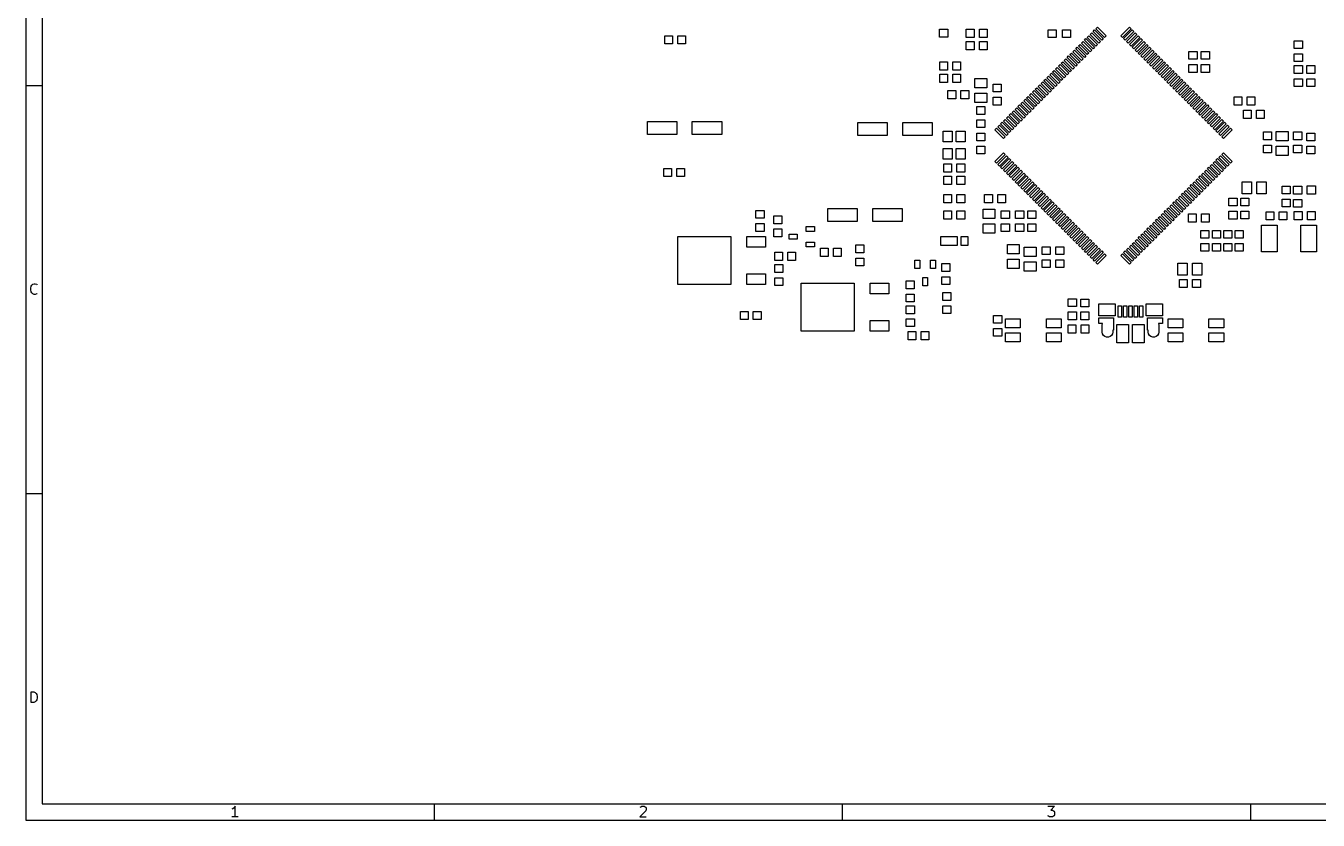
# Model space of a CAD drawing. Extents: x 10 to 287, y -200 to -10.
# Drawn here: x 10 to 168.3, y -200 to -102.7 of the extents above; entities that cross this region are included whole.
import ezdxf

# ---------------------------------------------------------------- set-up
doc = ezdxf.new("R2010")
doc.units = 0
doc.header["$MEASUREMENT"] = 0
doc.layers.add('BLACK', color=7, linetype='CONTINUOUS')

msp = doc.modelspace()

# ---------------------------------------------------------------- linework, layer by layer
at = {"layer": 'Black'}
for p, q in [((10, -10), (10, -200.007)), ((12, -12), (12, -198.007)), ((141.061, -103.037), (141.259, -102.839)), ((141.259, -102.839), (142.32, -103.901)), ((144.1, -103.901), (145.162, -102.839)), ((145.162, -102.839), (145.359, -103.037)), ((88.2599, -104.894), (88.2599, -103.894)), ((88.2599, -103.894), (89.2099, -103.894)), ((89.2099, -103.894), (89.2099, -104.894)), ((89.8601, -104.894), (89.8601, -103.894)), ((89.8601, -103.894), (90.8101, -103.894)), ((90.8101, -103.894), (90.8101, -104.894)), ((121.92, -104.065), (121.92, -103.115)), ((121.92, -103.115), (122.92, -103.115)), ((122.92, -104.065), (121.92, -104.065)), ((122.92, -103.115), (122.92, -104.065)), ((125.186, -104.112), (125.186, -103.111)), ((125.186, -103.111), (126.136, -103.111)), ((126.136, -104.112), (125.186, -104.112)), ((126.136, -103.111), (126.136, -104.112)), ((126.787, -104.112), (126.787, -103.111)), ((126.787, -103.111), (127.737, -103.111)), ((127.737, -104.112), (126.787, -104.112)), ((127.737, -103.111), (127.737, -104.112)), ((135.209, -104.137), (135.209, -103.188)), ((135.209, -103.188), (136.21, -103.188)), ((136.21, -104.137), (135.209, -104.137)), ((136.21, -103.188), (136.21, -104.137)), ((136.959, -104.137), (136.959, -103.188)), ((136.959, -103.188), (137.96, -103.188)), ((137.96, -104.137), (136.959, -104.137)), ((137.96, -103.188), (137.96, -104.137)), ((139.646, -104.452), (139.844, -104.255)), ((140.707, -105.514), (139.646, -104.452)), ((139.844, -104.255), (140.905, -105.316)), ((140, -104.099), (140.197, -103.901)), ((141.061, -105.16), (140, -104.099)), ((140.197, -103.901), (141.259, -104.962)), ((140.354, -103.745), (140.551, -103.547)), ((141.415, -104.806), (140.354, -103.745)), ((140.551, -103.547), (141.613, -104.609)), ((140.707, -103.391), (140.905, -103.193)), ((141.769, -104.452), (140.707, -103.391)), ((140.905, -103.193), (141.967, -104.255)), ((142.123, -104.099), (141.061, -103.037)), ((141.967, -104.255), (141.769, -104.452)), ((142.32, -103.901), (142.123, -104.099)), ((144.298, -104.099), (144.1, -103.901)), ((145.359, -103.037), (144.298, -104.099)), ((144.454, -104.255), (145.516, -103.193)), ((144.652, -104.452), (144.454, -104.255)), ((145.713, -103.391), (144.652, -104.452)), ((144.808, -104.609), (145.869, -103.547)), ((146.067, -103.745), (145.005, -104.806)), ((145.162, -104.962), (146.223, -103.901)), ((146.421, -104.099), (145.359, -105.16)), ((145.516, -103.193), (145.713, -103.391)), ((145.516, -105.316), (146.577, -104.255)), ((146.775, -104.452), (145.713, -105.514)), ((145.869, -103.547), (146.067, -103.745)), ((146.223, -103.901), (146.421, -104.099)), ((146.577, -104.255), (146.775, -104.452)), ((89.2099, -104.894), (88.2599, -104.894)), ((90.8101, -104.894), (89.8601, -104.894)), ((125.186, -105.613), (125.186, -104.612)), ((125.186, -104.612), (126.136, -104.612)), ((126.136, -105.613), (125.186, -105.613)), ((126.136, -104.612), (126.136, -105.613)), ((126.787, -105.613), (126.787, -104.612)), ((126.787, -104.612), (127.737, -104.612)), ((127.737, -105.613), (126.787, -105.613)), ((127.737, -104.612), (127.737, -105.613)), ((137.879, -106.22), (138.076, -106.022)), ((138.076, -106.022), (139.138, -107.084)), ((138.233, -105.866), (138.43, -105.668)), ((139.294, -106.927), (138.233, -105.866)), ((138.43, -105.668), (139.492, -106.73)), ((138.586, -105.512), (138.784, -105.314)), ((139.648, -106.573), (138.586, -105.512)), ((138.784, -105.314), (139.845, -106.376)), ((138.94, -105.158), (139.138, -104.961)), ((140.002, -106.22), (138.94, -105.158)), ((139.138, -104.961), (140.199, -106.022)), ((139.294, -104.804), (139.492, -104.607)), ((140.355, -105.866), (139.294, -104.804)), ((139.492, -104.607), (140.553, -105.668)), ((140.199, -106.022), (140.002, -106.22)), ((140.553, -105.668), (140.355, -105.866)), ((140.905, -105.316), (140.707, -105.514)), ((141.259, -104.962), (141.061, -105.16)), ((141.613, -104.609), (141.415, -104.806)), ((145.005, -104.806), (144.808, -104.609)), ((145.359, -105.16), (145.162, -104.962)), ((145.713, -105.514), (145.516, -105.316)), ((145.868, -105.668), (146.929, -104.607)), ((146.065, -105.866), (145.868, -105.668)), ((147.127, -104.804), (146.065, -105.866)), ((146.221, -106.022), (147.283, -104.961)), ((146.419, -106.22), (146.221, -106.022)), ((147.48, -105.158), (146.419, -106.22)), ((146.575, -106.376), (147.637, -105.314)), ((147.834, -105.512), (146.773, -106.573)), ((146.929, -104.607), (147.127, -104.804)), ((146.929, -106.73), (147.99, -105.668)), ((148.188, -105.866), (147.127, -106.927)), ((147.283, -104.961), (147.48, -105.158)), ((147.283, -107.084), (148.344, -106.022)), ((147.637, -105.314), (147.834, -105.512)), ((147.99, -105.668), (148.188, -105.866)), ((148.344, -106.022), (148.542, -106.22)), ((152.461, -106.787), (152.461, -105.837)), ((152.461, -105.837), (153.462, -105.837)), ((153.462, -105.837), (153.462, -106.787)), ((153.96, -106.787), (153.96, -105.837)), ((153.96, -105.837), (154.96, -105.837)), ((154.96, -105.837), (154.96, -106.787)), ((165.362, -105.466), (165.362, -104.516)), ((165.362, -104.516), (166.362, -104.516)), ((166.362, -105.466), (165.362, -105.466)), ((166.362, -104.516), (166.362, -105.466)), ((121.935, -108.113), (121.935, -107.112)), ((121.935, -107.112), (122.885, -107.112)), ((122.885, -107.112), (122.885, -108.113)), ((123.535, -108.113), (123.535, -107.112)), ((123.535, -107.112), (124.485, -107.112)), ((124.485, -107.112), (124.485, -108.113)), ((136.465, -107.633), (136.663, -107.436)), ((136.663, -107.436), (137.724, -108.497)), ((136.819, -107.279), (137.017, -107.082)), ((137.88, -108.341), (136.819, -107.279)), ((137.017, -107.082), (138.078, -108.143)), ((137.173, -106.925), (137.37, -106.728)), ((138.234, -107.987), (137.173, -106.925)), ((137.37, -106.728), (138.432, -107.789)), ((137.525, -106.573), (137.722, -106.376)), ((138.586, -107.635), (137.525, -106.573)), ((137.722, -106.376), (138.784, -107.437)), ((138.94, -107.281), (137.879, -106.22)), ((138.784, -107.437), (138.586, -107.635)), ((139.138, -107.084), (138.94, -107.281)), ((139.492, -106.73), (139.294, -106.927)), ((139.845, -106.376), (139.648, -106.573)), ((146.773, -106.573), (146.575, -106.376)), ((147.127, -106.927), (146.929, -106.73)), ((147.48, -107.281), (147.283, -107.084)), ((148.542, -106.22), (147.48, -107.281)), ((147.637, -107.437), (148.698, -106.376)), ((147.834, -107.635), (147.637, -107.437)), ((148.896, -106.573), (147.834, -107.635)), ((147.989, -107.789), (149.05, -106.728)), ((149.248, -106.925), (148.186, -107.987)), ((148.342, -108.143), (149.404, -107.082)), ((149.602, -107.279), (148.54, -108.341)), ((148.696, -108.497), (149.758, -107.436)), ((148.698, -106.376), (148.896, -106.573)), ((149.05, -106.728), (149.248, -106.925)), ((149.404, -107.082), (149.602, -107.279)), ((149.758, -107.436), (149.955, -107.633)), ((153.462, -106.787), (152.461, -106.787)), ((152.461, -108.387), (152.461, -107.437)), ((152.461, -107.437), (153.462, -107.437)), ((153.462, -107.437), (153.462, -108.387)), ((154.96, -106.787), (153.96, -106.787)), ((153.96, -108.387), (153.96, -107.437)), ((153.96, -107.437), (154.96, -107.437)), ((154.96, -107.437), (154.96, -108.387)), ((165.362, -107.066), (165.362, -106.116)), ((165.362, -106.116), (166.362, -106.116)), ((166.362, -107.066), (165.362, -107.066)), ((165.362, -108.514), (165.362, -107.564)), ((165.362, -107.564), (166.362, -107.564)), ((166.362, -106.116), (166.362, -107.066)), ((166.362, -107.564), (166.362, -108.514)), ((166.886, -108.514), (166.886, -107.564)), ((166.886, -107.564), (167.886, -107.564)), ((167.886, -107.564), (167.886, -108.514)), ((122.885, -108.113), (121.935, -108.113)), ((121.935, -109.614), (121.935, -108.613)), ((121.935, -108.613), (122.885, -108.613)), ((122.885, -108.613), (122.885, -109.614)), ((124.485, -108.113), (123.535, -108.113)), ((123.535, -109.614), (123.535, -108.613)), ((123.535, -108.613), (124.485, -108.613)), ((124.485, -108.613), (124.485, -109.614)), ((126.237, -110.288), (126.237, -109.137)), ((126.237, -109.137), (127.687, -109.137)), ((127.687, -109.137), (127.687, -110.288)), ((134.698, -109.4), (134.895, -109.203)), ((134.895, -109.203), (135.957, -110.264)), ((135.05, -109.048), (135.247, -108.851)), ((136.111, -110.11), (135.05, -109.048)), ((135.247, -108.851), (136.309, -109.912)), ((135.404, -108.695), (135.601, -108.497)), ((136.465, -109.756), (135.404, -108.695)), ((135.601, -108.497), (136.663, -109.558)), ((135.758, -108.341), (135.955, -108.143)), ((136.819, -109.402), (135.758, -108.341)), ((135.955, -108.143), (137.017, -109.205)), ((136.111, -107.987), (136.309, -107.789)), ((137.173, -109.048), (136.111, -107.987)), ((136.309, -107.789), (137.37, -108.851)), ((137.527, -108.695), (136.465, -107.633)), ((137.017, -109.205), (136.819, -109.402)), ((137.37, -108.851), (137.173, -109.048)), ((137.724, -108.497), (137.527, -108.695)), ((138.078, -108.143), (137.88, -108.341)), ((138.432, -107.789), (138.234, -107.987)), ((148.186, -107.987), (147.989, -107.789)), ((148.54, -108.341), (148.342, -108.143)), ((148.894, -108.695), (148.696, -108.497)), ((149.955, -107.633), (148.894, -108.695)), ((149.05, -108.851), (150.112, -107.789)), ((149.248, -109.048), (149.05, -108.851)), ((150.309, -107.987), (149.248, -109.048)), ((149.404, -109.205), (150.465, -108.143)), ((149.602, -109.402), (149.404, -109.205)), ((150.663, -108.341), (149.602, -109.402)), ((149.758, -109.558), (150.819, -108.497)), ((151.017, -108.695), (149.955, -109.756)), ((150.112, -107.789), (150.309, -107.987)), ((150.112, -109.912), (151.173, -108.851)), ((151.371, -109.048), (150.309, -110.11)), ((150.464, -110.264), (151.525, -109.203)), ((150.465, -108.143), (150.663, -108.341)), ((150.819, -108.497), (151.017, -108.695)), ((151.173, -108.851), (151.371, -109.048)), ((151.525, -109.203), (151.723, -109.4)), ((153.462, -108.387), (152.461, -108.387)), ((154.96, -108.387), (153.96, -108.387)), ((166.362, -108.514), (165.362, -108.514)), ((165.362, -110.114), (165.362, -109.164)), ((165.362, -109.164), (166.362, -109.164)), ((166.362, -109.164), (166.362, -110.114)), ((167.886, -108.514), (166.886, -108.514)), ((166.886, -110.114), (166.886, -109.164)), ((166.886, -109.164), (167.886, -109.164)), ((167.886, -109.164), (167.886, -110.114)), ((10, -110), (12, -110)), ((122.885, -109.614), (121.935, -109.614)), ((122.936, -111.613), (122.936, -110.612)), ((122.936, -110.612), (123.886, -110.612)), ((124.485, -109.614), (123.535, -109.614)), ((123.886, -110.612), (123.886, -111.613)), ((124.536, -111.613), (124.536, -110.612)), ((124.536, -110.612), (125.486, -110.612)), ((125.486, -110.612), (125.486, -111.613)), ((127.687, -110.288), (126.237, -110.288)), ((128.46, -110.787), (128.46, -109.837)), ((128.46, -109.837), (129.461, -109.837)), ((129.461, -110.787), (128.46, -110.787)), ((129.461, -109.837), (129.461, -110.787)), ((133.283, -110.816), (133.48, -110.618)), ((133.48, -110.618), (134.542, -111.68)), ((133.636, -110.462), (133.834, -110.264)), ((134.698, -111.523), (133.636, -110.462)), ((133.834, -110.264), (134.895, -111.326)), ((133.99, -110.108), (134.188, -109.911)), ((135.052, -111.17), (133.99, -110.108)), ((134.188, -109.911), (135.249, -110.972)), ((134.344, -109.754), (134.542, -109.557)), ((135.406, -110.816), (134.344, -109.754)), ((134.542, -109.557), (135.603, -110.618)), ((135.759, -110.462), (134.698, -109.4)), ((135.603, -110.618), (135.406, -110.816)), ((135.957, -110.264), (135.759, -110.462)), ((136.309, -109.912), (136.111, -110.11)), ((136.663, -109.558), (136.465, -109.756)), ((149.955, -109.756), (149.758, -109.558)), ((150.309, -110.11), (150.112, -109.912)), ((150.661, -110.462), (150.464, -110.264)), ((151.723, -109.4), (150.661, -110.462)), ((150.817, -110.618), (151.879, -109.557)), ((151.015, -110.816), (150.817, -110.618)), ((152.076, -109.754), (151.015, -110.816)), ((151.171, -110.972), (152.233, -109.911)), ((152.43, -110.108), (151.369, -111.17)), ((151.525, -111.326), (152.587, -110.264)), ((152.784, -110.462), (151.723, -111.523)), ((151.879, -109.557), (152.076, -109.754)), ((151.879, -111.68), (152.94, -110.618)), ((152.233, -109.911), (152.43, -110.108)), ((152.587, -110.264), (152.784, -110.462)), ((152.94, -110.618), (153.138, -110.816)), ((166.362, -110.114), (165.362, -110.114)), ((167.886, -110.114), (166.886, -110.114)), ((123.886, -111.613), (122.936, -111.613)), ((125.486, -111.613), (124.536, -111.613)), ((126.237, -112.086), (126.237, -110.936)), ((126.237, -110.936), (127.687, -110.936)), ((127.687, -112.086), (126.237, -112.086)), ((127.687, -110.936), (127.687, -112.086)), ((128.46, -112.387), (128.46, -111.437)), ((128.46, -111.437), (129.461, -111.437)), ((129.461, -111.437), (129.461, -112.387)), ((131.869, -112.229), (132.067, -112.032)), ((132.931, -113.291), (131.869, -112.229)), ((132.067, -112.032), (133.128, -113.093)), ((132.223, -111.875), (132.421, -111.678)), ((133.284, -112.937), (132.223, -111.875)), ((132.421, -111.678), (133.482, -112.739)), ((132.575, -111.523), (132.773, -111.326)), ((133.636, -112.585), (132.575, -111.523)), ((132.773, -111.326), (133.834, -112.387)), ((132.929, -111.17), (133.126, -110.972)), ((133.99, -112.231), (132.929, -111.17)), ((133.126, -110.972), (134.188, -112.033)), ((134.344, -111.877), (133.283, -110.816)), ((134.188, -112.033), (133.99, -112.231)), ((134.542, -111.68), (134.344, -111.877)), ((134.895, -111.326), (134.698, -111.523)), ((135.249, -110.972), (135.052, -111.17)), ((151.369, -111.17), (151.171, -110.972)), ((151.723, -111.523), (151.525, -111.326)), ((152.076, -111.877), (151.879, -111.68)), ((153.138, -110.816), (152.076, -111.877)), ((152.233, -112.033), (153.294, -110.972)), ((152.43, -112.231), (152.233, -112.033)), ((153.492, -111.17), (152.43, -112.231)), ((152.587, -112.387), (153.648, -111.326)), ((153.846, -111.523), (152.784, -112.585)), ((152.939, -112.739), (154, -111.678)), ((154.198, -111.875), (153.136, -112.937)), ((153.292, -113.093), (154.354, -112.032)), ((153.294, -110.972), (153.492, -111.17)), ((154.551, -112.229), (153.49, -113.291)), ((153.648, -111.326), (153.846, -111.523)), ((154, -111.678), (154.198, -111.875)), ((154.354, -112.032), (154.551, -112.229)), ((157.983, -112.387), (157.983, -111.387)), ((157.983, -111.387), (158.933, -111.387)), ((158.933, -111.387), (158.933, -112.387)), ((159.583, -112.387), (159.583, -111.387)), ((159.583, -111.387), (160.533, -111.387)), ((160.533, -111.387), (160.533, -112.387)), ((126.462, -113.538), (126.462, -112.588)), ((126.462, -112.588), (127.462, -112.588)), ((127.462, -113.538), (126.462, -113.538)), ((127.462, -112.588), (127.462, -113.538)), ((129.461, -112.387), (128.46, -112.387)), ((130.102, -113.997), (130.299, -113.799)), ((130.299, -113.799), (131.361, -114.86)), ((130.454, -113.645), (130.651, -113.447)), ((131.515, -114.706), (130.454, -113.645)), ((130.651, -113.447), (131.713, -114.508)), ((130.808, -113.291), (131.005, -113.093)), ((131.869, -114.352), (130.808, -113.291)), ((131.005, -113.093), (132.067, -114.155)), ((131.161, -112.937), (131.359, -112.739)), ((132.223, -113.998), (131.161, -112.937)), ((131.359, -112.739), (132.421, -113.801)), ((131.515, -112.583), (131.713, -112.385)), ((132.577, -113.645), (131.515, -112.583)), ((131.713, -112.385), (132.774, -113.447)), ((132.421, -113.801), (132.223, -113.998)), ((132.774, -113.447), (132.577, -113.645)), ((133.128, -113.093), (132.931, -113.291)), ((133.482, -112.739), (133.284, -112.937)), ((133.834, -112.387), (133.636, -112.585)), ((152.784, -112.585), (152.587, -112.387)), ((153.136, -112.937), (152.939, -112.739)), ((153.49, -113.291), (153.292, -113.093)), ((153.646, -113.447), (154.708, -112.385)), ((153.844, -113.645), (153.646, -113.447)), ((154.905, -112.583), (153.844, -113.645)), ((154, -113.801), (155.062, -112.739)), ((154.198, -113.998), (154, -113.801)), ((155.259, -112.937), (154.198, -113.998)), ((154.354, -114.155), (155.415, -113.093)), ((155.613, -113.291), (154.551, -114.352)), ((154.708, -112.385), (154.905, -112.583)), ((154.708, -114.508), (155.769, -113.447)), ((155.967, -113.645), (154.905, -114.706)), ((155.06, -114.86), (156.121, -113.799)), ((155.062, -112.739), (155.259, -112.937)), ((155.415, -113.093), (155.613, -113.291)), ((155.769, -113.447), (155.967, -113.645)), ((156.121, -113.799), (156.319, -113.997)), ((158.933, -112.387), (157.983, -112.387)), ((159.126, -114.038), (159.126, -113.038)), ((159.126, -113.038), (160.076, -113.038)), ((160.533, -112.387), (159.583, -112.387)), ((160.076, -113.038), (160.076, -114.038)), ((160.726, -114.038), (160.726, -113.038)), ((160.726, -113.038), (161.676, -113.038)), ((161.676, -113.038), (161.676, -114.038)), ((86.1276, -115.989), (86.1276, -114.389)), ((86.1276, -114.389), (89.7268, -114.389)), ((89.7268, -114.389), (89.7268, -115.989)), ((91.6292, -115.989), (91.6292, -114.389)), ((91.6292, -114.389), (95.2284, -114.389)), ((95.2284, -114.389), (95.2284, -115.989)), ((111.909, -116.116), (111.909, -114.516)), ((111.909, -114.516), (115.508, -114.516)), ((115.508, -114.516), (115.508, -116.116)), ((117.41, -116.116), (117.41, -114.516)), ((117.41, -114.516), (121.009, -114.516)), ((121.009, -114.516), (121.009, -116.116)), ((126.462, -115.138), (126.462, -114.188)), ((126.462, -114.188), (127.462, -114.188)), ((127.462, -115.138), (126.462, -115.138)), ((127.462, -114.188), (127.462, -115.138)), ((128.687, -115.412), (128.884, -115.214)), ((129.748, -116.473), (128.687, -115.412)), ((128.884, -115.214), (129.946, -116.276)), ((129.04, -115.058), (129.238, -114.86)), ((130.102, -116.119), (129.04, -115.058)), ((129.238, -114.86), (130.299, -115.922)), ((129.394, -114.704), (129.592, -114.507)), ((130.456, -115.766), (129.394, -114.704)), ((129.592, -114.507), (130.653, -115.568)), ((129.748, -114.35), (129.946, -114.153)), ((130.809, -115.412), (129.748, -114.35)), ((129.946, -114.153), (131.007, -115.214)), ((131.163, -115.058), (130.102, -113.997)), ((131.007, -115.214), (130.809, -115.412)), ((131.361, -114.86), (131.163, -115.058)), ((131.713, -114.508), (131.515, -114.706)), ((132.067, -114.155), (131.869, -114.352)), ((154.551, -114.352), (154.354, -114.155)), ((154.905, -114.706), (154.708, -114.508)), ((155.257, -115.058), (155.06, -114.86)), ((156.319, -113.997), (155.257, -115.058)), ((155.414, -115.214), (156.475, -114.153)), ((155.611, -115.412), (155.414, -115.214)), ((156.673, -114.35), (155.611, -115.412)), ((155.767, -115.568), (156.829, -114.507)), ((157.026, -114.704), (155.965, -115.766)), ((156.121, -115.922), (157.183, -114.86)), ((157.38, -115.058), (156.319, -116.119)), ((156.475, -114.153), (156.673, -114.35)), ((156.475, -116.276), (157.536, -115.214)), ((157.734, -115.412), (156.673, -116.473)), ((156.829, -114.507), (157.026, -114.704)), ((157.183, -114.86), (157.38, -115.058)), ((157.536, -115.214), (157.734, -115.412)), ((160.076, -114.038), (159.126, -114.038)), ((161.676, -114.038), (160.726, -114.038)), ((89.7268, -115.989), (86.1276, -115.989)), ((95.2284, -115.989), (91.6292, -115.989)), ((115.508, -116.116), (111.909, -116.116)), ((121.009, -116.116), (117.41, -116.116)), ((122.36, -116.91), (122.36, -115.61)), ((122.36, -115.61), (123.46, -115.61)), ((123.46, -116.91), (122.36, -116.91)), ((123.46, -115.61), (123.46, -116.91)), ((123.96, -116.91), (123.96, -115.61)), ((123.96, -115.61), (125.06, -115.61)), ((125.06, -116.91), (123.96, -116.91)), ((125.06, -115.61), (125.06, -116.91)), ((126.462, -116.787), (126.462, -115.837)), ((126.462, -115.837), (127.462, -115.837)), ((127.462, -116.787), (126.462, -116.787)), ((127.462, -115.837), (127.462, -116.787)), ((129.946, -116.276), (129.748, -116.473)), ((130.299, -115.922), (130.102, -116.119)), ((130.653, -115.568), (130.456, -115.766)), ((155.965, -115.766), (155.767, -115.568)), ((156.319, -116.119), (156.121, -115.922)), ((156.673, -116.473), (156.475, -116.276)), ((161.569, -116.639), (161.569, -115.689)), ((161.569, -115.689), (162.57, -115.689)), ((162.57, -116.639), (161.569, -116.639)), ((162.57, -115.689), (162.57, -116.639)), ((163.145, -116.79), (163.145, -115.64)), ((163.145, -115.64), (164.596, -115.64)), ((164.596, -116.79), (163.145, -116.79)), ((164.596, -115.64), (164.596, -116.79)), ((165.27, -116.639), (165.27, -115.689)), ((165.27, -115.689), (166.271, -115.689)), ((166.271, -116.639), (165.27, -116.639)), ((166.271, -115.689), (166.271, -116.639)), ((166.886, -116.769), (166.886, -115.819)), ((166.886, -115.819), (167.886, -115.819)), ((167.886, -116.769), (166.886, -116.769)), ((167.886, -115.819), (167.886, -116.769)), ((122.36, -119.01), (122.36, -117.71)), ((122.36, -117.71), (123.46, -117.71)), ((123.46, -117.71), (123.46, -119.01)), ((123.96, -119.01), (123.96, -117.71)), ((123.96, -117.71), (125.06, -117.71)), ((125.06, -117.71), (125.06, -119.01)), ((126.462, -118.387), (126.462, -117.437)), ((126.462, -117.437), (127.462, -117.437)), ((127.462, -118.387), (126.462, -118.387)), ((127.462, -117.437), (127.462, -118.387)), ((128.687, -119.315), (129.748, -118.253)), ((129.946, -118.451), (128.884, -119.512)), ((129.04, -119.668), (130.102, -118.607)), ((129.748, -118.253), (129.946, -118.451)), ((130.102, -118.607), (130.299, -118.805)), ((156.121, -118.805), (156.319, -118.607)), ((156.319, -118.607), (157.38, -119.668)), ((156.475, -118.451), (156.673, -118.253)), ((157.536, -119.512), (156.475, -118.451)), ((156.673, -118.253), (157.734, -119.315)), ((161.569, -118.24), (161.569, -117.29)), ((161.569, -117.29), (162.57, -117.29)), ((162.57, -118.24), (161.569, -118.24)), ((162.57, -117.29), (162.57, -118.24)), ((163.145, -118.589), (163.145, -117.438)), ((163.145, -117.438), (164.596, -117.438)), ((164.596, -118.589), (163.145, -118.589)), ((164.596, -117.438), (164.596, -118.589)), ((165.27, -118.24), (165.27, -117.29)), ((165.27, -117.29), (166.271, -117.29)), ((166.271, -118.24), (165.27, -118.24)), ((166.271, -117.29), (166.271, -118.24)), ((166.886, -118.369), (166.886, -117.419)), ((166.886, -117.419), (167.886, -117.419)), ((167.886, -118.369), (166.886, -118.369)), ((167.886, -117.419), (167.886, -118.369)), ((88.1329, -121.15), (88.1329, -120.15)), ((88.1329, -120.15), (89.0829, -120.15)), ((89.0829, -120.15), (89.0829, -121.15)), ((89.7331, -121.15), (89.7331, -120.15)), ((89.7331, -120.15), (90.6831, -120.15)), ((90.6831, -120.15), (90.6831, -121.15)), ((123.46, -119.01), (122.36, -119.01)), ((122.436, -120.612), (122.436, -119.611)), ((122.436, -119.611), (123.386, -119.611)), ((123.386, -119.611), (123.386, -120.612)), ((125.06, -119.01), (123.96, -119.01)), ((124.036, -120.612), (124.036, -119.611)), ((124.036, -119.611), (124.986, -119.611)), ((124.986, -119.611), (124.986, -120.612)), ((128.884, -119.512), (128.687, -119.315)), ((129.238, -119.866), (129.04, -119.668)), ((130.299, -118.805), (129.238, -119.866)), ((129.394, -120.022), (130.456, -118.961)), ((129.592, -120.22), (129.394, -120.022)), ((130.653, -119.158), (129.592, -120.22)), ((129.748, -120.376), (130.809, -119.315)), ((131.007, -119.512), (129.946, -120.574)), ((130.102, -120.73), (131.163, -119.668)), ((131.361, -119.866), (130.299, -120.928)), ((130.454, -121.082), (131.515, -120.02)), ((130.456, -118.961), (130.653, -119.158)), ((131.713, -120.218), (130.651, -121.28)), ((130.809, -119.315), (131.007, -119.512)), ((131.163, -119.668), (131.361, -119.866)), ((131.515, -120.02), (131.713, -120.218)), ((154.708, -120.218), (154.905, -120.02)), ((155.769, -121.28), (154.708, -120.218)), ((154.905, -120.02), (155.967, -121.082)), ((155.06, -119.866), (155.257, -119.668)), ((156.121, -120.928), (155.06, -119.866)), ((155.257, -119.668), (156.319, -120.73)), ((155.414, -119.512), (155.611, -119.315)), ((156.475, -120.574), (155.414, -119.512)), ((155.611, -119.315), (156.673, -120.376)), ((155.767, -119.158), (155.965, -118.961)), ((156.829, -120.22), (155.767, -119.158)), ((155.965, -118.961), (157.026, -120.022)), ((157.183, -119.866), (156.121, -118.805)), ((157.026, -120.022), (156.829, -120.22)), ((157.38, -119.668), (157.183, -119.866)), ((157.734, -119.315), (157.536, -119.512)), ((89.0829, -121.15), (88.1329, -121.15)), ((90.6831, -121.15), (89.7331, -121.15)), ((123.386, -120.612), (122.436, -120.612)), ((122.436, -122.113), (122.436, -121.112)), ((122.436, -121.112), (123.386, -121.112)), ((123.386, -121.112), (123.386, -122.113)), ((124.986, -120.612), (124.036, -120.612)), ((124.036, -122.113), (124.036, -121.112)), ((124.036, -121.112), (124.986, -121.112)), ((124.986, -121.112), (124.986, -122.113)), ((129.946, -120.574), (129.748, -120.376)), ((130.299, -120.928), (130.102, -120.73)), ((130.651, -121.28), (130.454, -121.082)), ((130.808, -121.436), (131.869, -120.374)), ((131.005, -121.633), (130.808, -121.436)), ((132.067, -120.572), (131.005, -121.633)), ((131.161, -121.79), (132.223, -120.728)), ((131.359, -121.987), (131.161, -121.79)), ((132.421, -120.926), (131.359, -121.987)), ((131.515, -122.143), (132.577, -121.082)), ((132.774, -121.28), (131.713, -122.341)), ((131.869, -120.374), (132.067, -120.572)), ((131.869, -122.497), (132.931, -121.436)), ((133.128, -121.633), (132.067, -122.695)), ((132.223, -120.728), (132.421, -120.926)), ((132.223, -122.851), (133.284, -121.79)), ((132.577, -121.082), (132.774, -121.28)), ((132.931, -121.436), (133.128, -121.633)), ((133.284, -121.79), (133.482, -121.987)), ((152.939, -121.987), (153.136, -121.79)), ((153.136, -121.79), (154.198, -122.851)), ((153.292, -121.633), (153.49, -121.436)), ((154.354, -122.695), (153.292, -121.633)), ((153.49, -121.436), (154.551, -122.497)), ((153.646, -121.28), (153.844, -121.082)), ((154.708, -122.341), (153.646, -121.28)), ((153.844, -121.082), (154.905, -122.143)), ((154, -120.926), (154.198, -120.728)), ((155.062, -121.987), (154, -120.926)), ((154.198, -120.728), (155.259, -121.79)), ((154.354, -120.572), (154.551, -120.374)), ((155.415, -121.633), (154.354, -120.572)), ((154.551, -120.374), (155.613, -121.436)), ((155.259, -121.79), (155.062, -121.987)), ((155.613, -121.436), (155.415, -121.633)), ((155.967, -121.082), (155.769, -121.28)), ((156.319, -120.73), (156.121, -120.928)), ((156.673, -120.376), (156.475, -120.574)), ((158.976, -123.265), (158.976, -121.815)), ((158.976, -121.815), (160.126, -121.815)), ((160.126, -121.815), (160.126, -123.265)), ((160.774, -123.265), (160.774, -121.815)), ((160.774, -121.815), (161.924, -121.815)), ((161.924, -121.815), (161.924, -123.265)), ((123.386, -122.113), (122.436, -122.113)), ((122.436, -124.363), (122.436, -123.363)), ((122.436, -123.363), (123.386, -123.363)), ((123.386, -123.363), (123.386, -124.363)), ((124.986, -122.113), (124.036, -122.113)), ((124.036, -124.363), (124.036, -123.363)), ((124.036, -123.363), (124.986, -123.363)), ((124.986, -123.363), (124.986, -124.363)), ((127.434, -124.363), (127.434, -123.363)), ((127.434, -123.363), (128.384, -123.363)), ((128.384, -123.363), (128.384, -124.363)), ((129.035, -124.363), (129.035, -123.363)), ((129.035, -123.363), (129.984, -123.363)), ((129.984, -123.363), (129.984, -124.363)), ((131.713, -122.341), (131.515, -122.143)), ((132.067, -122.695), (131.869, -122.497)), ((132.421, -123.049), (132.223, -122.851)), ((133.482, -121.987), (132.421, -123.049)), ((132.575, -123.203), (133.636, -122.142)), ((132.773, -123.401), (132.575, -123.203)), ((133.834, -122.339), (132.773, -123.401)), ((132.929, -123.557), (133.99, -122.495)), ((134.188, -122.693), (133.126, -123.754)), ((133.283, -123.911), (134.344, -122.849)), ((134.542, -123.047), (133.48, -124.108)), ((133.636, -122.142), (133.834, -122.339)), ((133.636, -124.265), (134.698, -123.203)), ((134.895, -123.401), (133.834, -124.462)), ((133.99, -122.495), (134.188, -122.693)), ((134.344, -122.849), (134.542, -123.047)), ((134.698, -123.203), (134.895, -123.401)), ((151.525, -123.401), (151.723, -123.203)), ((152.587, -124.462), (151.525, -123.401)), ((151.723, -123.203), (152.784, -124.265)), ((151.879, -123.047), (152.076, -122.849)), ((152.94, -124.108), (151.879, -123.047)), ((152.076, -122.849), (153.138, -123.911)), ((152.233, -122.693), (152.43, -122.495)), ((153.294, -123.754), (152.233, -122.693)), ((152.43, -122.495), (153.492, -123.557)), ((152.587, -122.339), (152.784, -122.142)), ((153.648, -123.401), (152.587, -122.339)), ((152.784, -122.142), (153.846, -123.203)), ((154, -123.049), (152.939, -121.987)), ((153.846, -123.203), (153.648, -123.401)), ((154.198, -122.851), (154, -123.049)), ((154.551, -122.497), (154.354, -122.695)), ((154.905, -122.143), (154.708, -122.341)), ((160.126, -123.265), (158.976, -123.265)), ((161.924, -123.265), (160.774, -123.265)), ((163.87, -123.275), (163.87, -122.325)), ((163.87, -122.325), (164.87, -122.325)), ((164.87, -123.275), (163.87, -123.275)), ((164.87, -122.325), (164.87, -123.275)), ((165.28, -123.295), (165.28, -122.345)), ((165.28, -122.345), (166.28, -122.345)), ((166.28, -123.295), (165.28, -123.295)), ((166.28, -122.345), (166.28, -123.295)), ((166.94, -123.31), (166.94, -122.31)), ((166.94, -122.31), (167.94, -122.31)), ((167.94, -123.31), (166.94, -123.31)), ((167.94, -122.31), (167.94, -123.31)), ((123.386, -124.363), (122.436, -124.363)), ((124.986, -124.363), (124.036, -124.363)), ((128.384, -124.363), (127.434, -124.363)), ((129.984, -124.363), (129.035, -124.363)), ((133.126, -123.754), (132.929, -123.557)), ((133.48, -124.108), (133.283, -123.911)), ((133.834, -124.462), (133.636, -124.265)), ((133.99, -124.618), (135.052, -123.557)), ((134.188, -124.816), (133.99, -124.618)), ((135.249, -123.754), (134.188, -124.816)), ((134.344, -124.972), (135.406, -123.911)), ((134.542, -125.17), (134.344, -124.972)), ((135.603, -124.108), (134.542, -125.17)), ((134.698, -125.326), (135.759, -124.265)), ((135.957, -124.462), (134.895, -125.524)), ((135.05, -125.678), (136.111, -124.617)), ((135.052, -123.557), (135.249, -123.754)), ((136.309, -124.814), (135.247, -125.876)), ((135.404, -126.032), (136.465, -124.97)), ((135.406, -123.911), (135.603, -124.108)), ((135.759, -124.265), (135.957, -124.462)), ((136.111, -124.617), (136.309, -124.814)), ((136.465, -124.97), (136.663, -125.168)), ((149.758, -125.168), (149.955, -124.97)), ((149.955, -124.97), (151.017, -126.032)), ((150.112, -124.814), (150.309, -124.617)), ((151.173, -125.876), (150.112, -124.814)), ((150.309, -124.617), (151.371, -125.678)), ((150.464, -124.462), (150.661, -124.265)), ((151.525, -125.524), (150.464, -124.462)), ((150.661, -124.265), (151.723, -125.326)), ((150.817, -124.108), (151.015, -123.911)), ((151.879, -125.17), (150.817, -124.108)), ((151.015, -123.911), (152.076, -124.972)), ((151.171, -123.754), (151.369, -123.557)), ((152.233, -124.816), (151.171, -123.754)), ((151.369, -123.557), (152.43, -124.618)), ((152.076, -124.972), (151.879, -125.17)), ((152.43, -124.618), (152.233, -124.816)), ((152.784, -124.265), (152.587, -124.462)), ((153.138, -123.911), (152.94, -124.108)), ((153.492, -123.557), (153.294, -123.754)), ((157.36, -124.755), (157.36, -123.805)), ((157.36, -123.805), (158.36, -123.805)), ((158.36, -124.755), (157.36, -124.755)), ((158.36, -123.805), (158.36, -124.755)), ((158.8, -124.745), (158.8, -123.795)), ((158.8, -123.795), (159.8, -123.795)), ((159.8, -124.745), (158.8, -124.745)), ((159.8, -123.795), (159.8, -124.745)), ((163.87, -124.875), (163.87, -123.925)), ((163.87, -123.925), (164.87, -123.925)), ((164.87, -124.875), (163.87, -124.875)), ((164.87, -123.925), (164.87, -124.875)), ((165.28, -124.895), (165.28, -123.945)), ((165.28, -123.945), (166.28, -123.945)), ((166.28, -124.895), (165.28, -124.895)), ((166.28, -123.945), (166.28, -124.895)), ((99.4096, -126.265), (99.4096, -125.315)), ((99.4096, -125.315), (100.41, -125.315)), ((100.41, -126.265), (99.4096, -126.265)), ((100.41, -125.315), (100.41, -126.265)), ((101.608, -126.929), (101.608, -125.979)), ((101.608, -125.979), (102.608, -125.979)), ((102.608, -125.979), (102.608, -126.929)), ((108.226, -126.657), (108.226, -125.057)), ((108.226, -125.057), (111.825, -125.057)), ((111.825, -125.057), (111.825, -126.657)), ((113.727, -126.657), (113.727, -125.057)), ((113.727, -125.057), (117.326, -125.057)), ((117.326, -125.057), (117.326, -126.657)), ((122.436, -126.362), (122.436, -125.362)), ((122.436, -125.362), (123.386, -125.362)), ((123.386, -126.362), (122.436, -126.362)), ((123.386, -125.362), (123.386, -126.362)), ((124.036, -126.362), (124.036, -125.362)), ((124.036, -125.362), (124.986, -125.362)), ((124.986, -126.362), (124.036, -126.362)), ((124.986, -125.362), (124.986, -126.362)), ((127.235, -126.288), (127.235, -125.137)), ((127.235, -125.137), (128.685, -125.137)), ((128.685, -126.288), (127.235, -126.288)), ((128.685, -125.137), (128.685, -126.288)), ((129.461, -126.286), (129.461, -125.336)), ((129.461, -125.336), (130.462, -125.336)), ((130.462, -126.286), (129.461, -126.286)), ((130.462, -125.336), (130.462, -126.286)), ((131.211, -126.286), (131.211, -125.336)), ((131.211, -125.336), (132.212, -125.336)), ((132.212, -126.286), (131.211, -126.286)), ((132.212, -125.336), (132.212, -126.286)), ((132.71, -126.286), (132.71, -125.336)), ((132.71, -125.336), (133.711, -125.336)), ((133.711, -126.286), (132.71, -126.286)), ((133.711, -125.336), (133.711, -126.286)), ((134.895, -125.524), (134.698, -125.326)), ((135.247, -125.876), (135.05, -125.678)), ((135.601, -126.229), (135.404, -126.032)), ((136.663, -125.168), (135.601, -126.229)), ((135.758, -126.386), (136.819, -125.324)), ((135.955, -126.583), (135.758, -126.386)), ((137.017, -125.522), (135.955, -126.583)), ((136.111, -126.74), (137.173, -125.678)), ((137.37, -125.876), (136.309, -126.937)), ((136.465, -127.093), (137.527, -126.032)), ((137.724, -126.229), (136.663, -127.291)), ((136.819, -125.324), (137.017, -125.522)), ((136.819, -127.447), (137.88, -126.386)), ((138.078, -126.583), (137.017, -127.645)), ((137.173, -125.678), (137.37, -125.876)), ((137.527, -126.032), (137.724, -126.229)), ((137.88, -126.386), (138.078, -126.583)), ((148.342, -126.583), (148.54, -126.386)), ((149.404, -127.645), (148.342, -126.583)), ((148.54, -126.386), (149.602, -127.447)), ((148.696, -126.229), (148.894, -126.032)), ((149.758, -127.291), (148.696, -126.229)), ((148.894, -126.032), (149.955, -127.093)), ((149.05, -125.876), (149.248, -125.678)), ((150.112, -126.937), (149.05, -125.876)), ((149.248, -125.678), (150.309, -126.74)), ((149.404, -125.522), (149.602, -125.324)), ((150.465, -126.583), (149.404, -125.522)), ((149.602, -125.324), (150.663, -126.386)), ((150.819, -126.229), (149.758, -125.168)), ((150.663, -126.386), (150.465, -126.583)), ((151.017, -126.032), (150.819, -126.229)), ((151.371, -125.678), (151.173, -125.876)), ((151.723, -125.326), (151.525, -125.524)), ((152.395, -126.738), (152.395, -125.738)), ((152.395, -125.738), (153.345, -125.738)), ((153.345, -125.738), (153.345, -126.738)), ((153.995, -126.738), (153.995, -125.738)), ((153.995, -125.738), (154.945, -125.738)), ((154.945, -125.738), (154.945, -126.738)), ((157.36, -126.355), (157.36, -125.405)), ((157.36, -125.405), (158.36, -125.405)), ((158.36, -126.355), (157.36, -126.355)), ((158.36, -125.405), (158.36, -126.355)), ((158.8, -126.345), (158.8, -125.395)), ((158.8, -125.395), (159.8, -125.395)), ((159.8, -126.345), (158.8, -126.345)), ((159.8, -125.395), (159.8, -126.345)), ((161.895, -126.47), (161.895, -125.47)), ((161.895, -125.47), (162.845, -125.47)), ((162.845, -126.47), (161.895, -126.47)), ((162.845, -125.47), (162.845, -126.47)), ((163.495, -126.47), (163.495, -125.47)), ((163.495, -125.47), (164.445, -125.47)), ((164.445, -126.47), (163.495, -126.47)), ((164.445, -125.47), (164.445, -126.47)), ((165.355, -126.45), (165.355, -125.45)), ((165.355, -125.45), (166.305, -125.45)), ((166.305, -126.45), (165.355, -126.45)), ((166.305, -125.45), (166.305, -126.45)), ((166.955, -126.45), (166.955, -125.45)), ((166.955, -125.45), (167.905, -125.45)), ((167.905, -126.45), (166.955, -126.45)), ((167.905, -125.45), (167.905, -126.45)), ((99.4096, -127.865), (99.4096, -126.915)), ((99.4096, -126.915), (100.41, -126.915)), ((100.41, -127.865), (99.4096, -127.865)), ((100.41, -126.915), (100.41, -127.865)), ((102.608, -126.929), (101.608, -126.929)), ((101.608, -128.529), (101.608, -127.579)), ((101.608, -127.579), (102.608, -127.579)), ((102.608, -127.579), (102.608, -128.529)), ((105.585, -127.871), (105.585, -127.272)), ((105.585, -127.272), (106.586, -127.272)), ((106.586, -127.871), (105.585, -127.871)), ((106.586, -127.272), (106.586, -127.871)), ((111.825, -126.657), (108.226, -126.657)), ((117.326, -126.657), (113.727, -126.657)), ((127.235, -128.086), (127.235, -126.935)), ((127.235, -126.935), (128.685, -126.935)), ((128.685, -128.086), (127.235, -128.086)), ((128.685, -126.935), (128.685, -128.086)), ((129.461, -127.886), (129.461, -126.936)), ((129.461, -126.936), (130.462, -126.936)), ((130.462, -127.886), (129.461, -127.886)), ((130.462, -126.936), (130.462, -127.886)), ((131.211, -127.886), (131.211, -126.936)), ((131.211, -126.936), (132.212, -126.936)), ((132.212, -127.886), (131.211, -127.886)), ((132.212, -126.936), (132.212, -127.886)), ((132.71, -127.886), (132.71, -126.936)), ((132.71, -126.936), (133.711, -126.936)), ((133.711, -127.886), (132.71, -127.886)), ((133.711, -126.936), (133.711, -127.886)), ((136.309, -126.937), (136.111, -126.74)), ((136.663, -127.291), (136.465, -127.093)), ((137.017, -127.645), (136.819, -127.447)), ((137.173, -127.801), (138.234, -126.74)), ((137.37, -127.999), (137.173, -127.801)), ((138.432, -126.937), (137.37, -127.999)), ((137.525, -128.153), (138.586, -127.092)), ((137.722, -128.351), (137.525, -128.153)), ((138.784, -127.289), (137.722, -128.351)), ((137.879, -128.507), (138.94, -127.445)), ((139.138, -127.643), (138.076, -128.704)), ((138.233, -128.861), (139.294, -127.799)), ((138.234, -126.74), (138.432, -126.937)), ((139.492, -127.997), (138.43, -129.058)), ((138.586, -127.092), (138.784, -127.289)), ((138.586, -129.214), (139.648, -128.153)), ((138.94, -127.445), (139.138, -127.643)), ((139.294, -127.799), (139.492, -127.997)), ((139.648, -128.153), (139.845, -128.351)), ((146.575, -128.351), (146.773, -128.153)), ((146.773, -128.153), (147.834, -129.214)), ((146.929, -127.997), (147.127, -127.799)), ((147.99, -129.058), (146.929, -127.997)), ((147.127, -127.799), (148.188, -128.861)), ((147.283, -127.643), (147.48, -127.445)), ((148.344, -128.704), (147.283, -127.643)), ((147.48, -127.445), (148.542, -128.507)), ((147.637, -127.289), (147.834, -127.092)), ((148.698, -128.351), (147.637, -127.289)), ((147.834, -127.092), (148.896, -128.153)), ((147.989, -126.937), (148.186, -126.74)), ((149.05, -127.999), (147.989, -126.937)), ((148.186, -126.74), (149.248, -127.801)), ((148.896, -128.153), (148.698, -128.351)), ((149.248, -127.801), (149.05, -127.999)), ((149.602, -127.447), (149.404, -127.645)), ((149.955, -127.093), (149.758, -127.291)), ((150.309, -126.74), (150.112, -126.937)), ((153.345, -126.738), (152.395, -126.738)), ((153.91, -128.705), (153.91, -127.755)), ((153.91, -127.755), (154.91, -127.755)), ((154.945, -126.738), (153.995, -126.738)), ((154.91, -127.755), (154.91, -128.705)), ((155.32, -128.705), (155.32, -127.755)), ((155.32, -127.755), (156.32, -127.755)), ((156.32, -127.755), (156.32, -128.705)), ((156.72, -128.705), (156.72, -127.755)), ((156.72, -127.755), (157.72, -127.755)), ((157.72, -127.755), (157.72, -128.705)), ((158.1, -128.705), (158.1, -127.755)), ((158.1, -127.755), (159.1, -127.755)), ((159.1, -127.755), (159.1, -128.705)), ((161.355, -130.39), (161.355, -127.09)), ((161.355, -127.09), (163.265, -127.09)), ((163.265, -127.09), (163.265, -130.39)), ((166.155, -130.39), (166.155, -127.09)), ((166.155, -127.09), (168.065, -127.09)), ((168.065, -127.09), (168.065, -130.39)), ((89.8411, -134.395), (89.8411, -128.495)), ((89.8411, -128.495), (96.3409, -128.495)), ((96.3409, -128.495), (96.3409, -134.395)), ((98.2904, -129.809), (98.2904, -128.509)), ((98.2904, -128.509), (100.592, -128.509)), ((100.592, -128.509), (100.592, -129.809)), ((102.608, -128.529), (101.608, -128.529)), ((103.472, -128.824), (103.472, -128.224)), ((103.472, -128.224), (104.473, -128.224)), ((104.473, -128.824), (103.472, -128.824)), ((104.473, -128.224), (104.473, -128.824)), ((105.585, -129.776), (105.585, -129.177)), ((105.585, -129.177), (106.586, -129.177)), ((106.586, -129.776), (105.585, -129.776)), ((106.586, -129.177), (106.586, -129.776)), ((111.641, -130.485), (111.641, -129.535)), ((111.641, -129.535), (112.641, -129.535)), ((112.641, -129.535), (112.641, -130.485)), ((122.061, -129.59), (122.061, -128.49)), ((122.061, -128.49), (124.059, -128.49)), ((124.059, -129.59), (122.061, -129.59)), ((124.059, -128.49), (124.059, -129.59)), ((124.56, -129.59), (124.56, -128.49)), ((124.56, -128.49), (125.36, -128.49)), ((125.36, -129.59), (124.56, -129.59)), ((125.36, -128.49), (125.36, -129.59)), ((130.224, -130.626), (130.224, -129.475)), ((130.224, -129.475), (131.674, -129.475)), ((131.674, -129.475), (131.674, -130.626)), ((134.467, -130.696), (134.467, -129.746)), ((134.467, -129.746), (135.468, -129.746)), ((135.468, -129.746), (135.468, -130.696)), ((136.138, -130.696), (136.138, -129.746)), ((136.138, -129.746), (137.139, -129.746)), ((137.139, -129.746), (137.139, -130.696)), ((138.076, -128.704), (137.879, -128.507)), ((138.43, -129.058), (138.233, -128.861)), ((138.784, -129.412), (138.586, -129.214)), ((139.845, -128.351), (138.784, -129.412)), ((138.94, -129.568), (140.002, -128.507)), ((139.138, -129.766), (138.94, -129.568)), ((140.199, -128.704), (139.138, -129.766)), ((139.294, -129.922), (140.355, -128.861)), ((140.553, -129.058), (139.492, -130.12)), ((139.646, -130.274), (140.707, -129.213)), ((140.905, -129.41), (139.844, -130.472)), ((140, -130.628), (141.061, -129.567)), ((140.002, -128.507), (140.199, -128.704)), ((141.259, -129.764), (140.197, -130.826)), ((140.355, -128.861), (140.553, -129.058)), ((140.707, -129.213), (140.905, -129.41)), ((141.061, -129.567), (141.259, -129.764)), ((145.162, -129.764), (145.359, -129.567)), ((146.223, -130.826), (145.162, -129.764)), ((145.359, -129.567), (146.421, -130.628)), ((145.516, -129.41), (145.713, -129.213)), ((146.577, -130.472), (145.516, -129.41)), ((145.713, -129.213), (146.775, -130.274)), ((145.868, -129.058), (146.065, -128.861)), ((146.929, -130.12), (145.868, -129.058)), ((146.065, -128.861), (147.127, -129.922)), ((146.221, -128.704), (146.419, -128.507)), ((147.283, -129.766), (146.221, -128.704)), ((146.419, -128.507), (147.48, -129.568)), ((147.637, -129.412), (146.575, -128.351)), ((147.48, -129.568), (147.283, -129.766)), ((147.834, -129.214), (147.637, -129.412)), ((148.188, -128.861), (147.99, -129.058)), ((148.542, -128.507), (148.344, -128.704)), ((154.91, -128.705), (153.91, -128.705)), ((153.91, -130.305), (153.91, -129.355)), ((153.91, -129.355), (154.91, -129.355)), ((154.91, -129.355), (154.91, -130.305)), ((156.32, -128.705), (155.32, -128.705)), ((155.32, -130.305), (155.32, -129.355)), ((155.32, -129.355), (156.32, -129.355)), ((156.32, -129.355), (156.32, -130.305)), ((157.72, -128.705), (156.72, -128.705)), ((156.72, -130.305), (156.72, -129.355)), ((156.72, -129.355), (157.72, -129.355)), ((157.72, -129.355), (157.72, -130.305)), ((159.1, -128.705), (158.1, -128.705)), ((158.1, -130.305), (158.1, -129.355)), ((158.1, -129.355), (159.1, -129.355)), ((159.1, -129.355), (159.1, -130.305)), ((100.592, -129.809), (98.2904, -129.809)), ((101.722, -131.437), (101.722, -130.437)), ((101.722, -130.437), (102.672, -130.437)), ((102.672, -130.437), (102.672, -131.437)), ((103.322, -131.437), (103.322, -130.437)), ((103.322, -130.437), (104.272, -130.437)), ((104.272, -130.437), (104.272, -131.437)), ((107.31, -130.929), (107.31, -129.929)), ((107.31, -129.929), (108.26, -129.929)), ((108.26, -130.929), (107.31, -130.929)), ((108.26, -129.929), (108.26, -130.929)), ((108.91, -130.929), (108.91, -129.929)), ((108.91, -129.929), (109.86, -129.929)), ((109.86, -130.929), (108.91, -130.929)), ((109.86, -129.929), (109.86, -130.929)), ((112.641, -130.485), (111.641, -130.485)), ((111.641, -132.085), (111.641, -131.135)), ((111.641, -131.135), (112.641, -131.135)), ((112.641, -131.135), (112.641, -132.085)), ((131.674, -130.626), (130.224, -130.626)), ((130.224, -132.424), (130.224, -131.274)), ((130.224, -131.274), (131.674, -131.274)), ((131.674, -131.274), (131.674, -132.424)), ((132.286, -130.946), (132.286, -129.795)), ((132.286, -129.795), (133.737, -129.795)), ((133.737, -130.946), (132.286, -130.946)), ((133.737, -129.795), (133.737, -130.946)), ((135.468, -130.696), (134.467, -130.696)), ((134.467, -132.296), (134.467, -131.346)), ((134.467, -131.346), (135.468, -131.346)), ((135.468, -131.346), (135.468, -132.296)), ((137.139, -130.696), (136.138, -130.696)), ((136.138, -132.296), (136.138, -131.346)), ((136.138, -131.346), (137.139, -131.346)), ((137.139, -131.346), (137.139, -132.296)), ((139.492, -130.12), (139.294, -129.922)), ((139.844, -130.472), (139.646, -130.274)), ((140.197, -130.826), (140, -130.628)), ((140.354, -130.982), (141.415, -129.92)), ((140.551, -131.179), (140.354, -130.982)), ((141.613, -130.118), (140.551, -131.179)), ((140.707, -131.336), (141.769, -130.274)), ((140.905, -131.533), (140.707, -131.336)), ((141.967, -130.472), (140.905, -131.533)), ((141.061, -131.689), (142.123, -130.628)), ((142.32, -130.826), (141.259, -131.887)), ((141.415, -129.92), (141.613, -130.118)), ((141.769, -130.274), (141.967, -130.472)), ((142.123, -130.628), (142.32, -130.826)), ((144.1, -130.826), (144.298, -130.628)), ((145.162, -131.887), (144.1, -130.826)), ((144.298, -130.628), (145.359, -131.689)), ((144.454, -130.472), (144.652, -130.274)), ((145.516, -131.533), (144.454, -130.472)), ((144.652, -130.274), (145.713, -131.336)), ((144.808, -130.118), (145.005, -129.92)), ((145.869, -131.179), (144.808, -130.118)), ((145.005, -129.92), (146.067, -130.982)), ((145.713, -131.336), (145.516, -131.533)), ((146.067, -130.982), (145.869, -131.179)), ((146.421, -130.628), (146.223, -130.826)), ((146.775, -130.274), (146.577, -130.472)), ((147.127, -129.922), (146.929, -130.12)), ((154.91, -130.305), (153.91, -130.305)), ((156.32, -130.305), (155.32, -130.305)), ((157.72, -130.305), (156.72, -130.305)), ((159.1, -130.305), (158.1, -130.305)), ((163.265, -130.39), (161.355, -130.39)), ((168.065, -130.39), (166.155, -130.39)), ((102.672, -131.437), (101.722, -131.437)), ((101.735, -132.898), (101.735, -131.948)), ((101.735, -131.948), (102.735, -131.948)), ((102.735, -132.898), (101.735, -132.898)), ((102.735, -131.948), (102.735, -132.898)), ((104.272, -131.437), (103.322, -131.437)), ((112.641, -132.085), (111.641, -132.085)), ((118.89, -132.413), (118.89, -131.412)), ((118.89, -131.412), (119.489, -131.412)), ((119.489, -132.413), (118.89, -132.413)), ((119.489, -131.412), (119.489, -132.413)), ((120.795, -132.413), (120.795, -131.412)), ((120.795, -131.412), (121.394, -131.412)), ((121.394, -132.413), (120.795, -132.413)), ((121.394, -131.412), (121.394, -132.413)), ((122.182, -132.771), (122.182, -131.821)), ((122.182, -131.821), (123.182, -131.821)), ((123.182, -132.771), (122.182, -132.771)), ((123.182, -131.821), (123.182, -132.771)), ((131.674, -132.424), (130.224, -132.424)), ((132.286, -132.744), (132.286, -131.594)), ((132.286, -131.594), (133.737, -131.594)), ((133.737, -132.744), (132.286, -132.744)), ((133.737, -131.594), (133.737, -132.744)), ((135.468, -132.296), (134.467, -132.296)), ((137.139, -132.296), (136.138, -132.296)), ((141.259, -131.887), (141.061, -131.689)), ((145.359, -131.689), (145.162, -131.887)), ((151.104, -133.233), (151.104, -131.783)), ((151.104, -131.783), (152.255, -131.783)), ((152.255, -131.783), (152.255, -133.233)), ((152.902, -133.233), (152.902, -131.783)), ((152.902, -131.783), (154.053, -131.783)), ((154.053, -131.783), (154.053, -133.233)), ((10.6595, -134.598), (10.7214, -134.474)), ((10.7214, -134.474), (10.8452, -134.35)), ((10.8452, -134.35), (11.031, -134.288)), ((11.031, -134.288), (11.1548, -134.288)), ((11.1548, -134.288), (11.3405, -134.35)), ((11.3405, -134.35), (11.4024, -134.412)), ((96.3409, -134.395), (89.8411, -134.395)), ((98.2904, -134.381), (98.2904, -133.081)), ((98.2904, -133.081), (100.592, -133.081)), ((100.592, -134.381), (98.2904, -134.381)), ((100.592, -133.081), (100.592, -134.381)), ((101.735, -134.498), (101.735, -133.548)), ((101.735, -133.548), (102.735, -133.548)), ((102.735, -134.498), (101.735, -134.498)), ((102.735, -133.548), (102.735, -134.498)), ((104.954, -140.11), (104.954, -134.21)), ((104.954, -134.21), (111.454, -134.21)), ((111.454, -134.21), (111.454, -140.11)), ((113.403, -135.524), (113.403, -134.224)), ((113.403, -134.224), (115.705, -134.224)), ((115.705, -134.224), (115.705, -135.524)), ((117.81, -134.895), (117.81, -133.945)), ((117.81, -133.945), (118.81, -133.945)), ((118.81, -133.945), (118.81, -134.895)), ((119.842, -134.526), (119.842, -133.525)), ((119.842, -133.525), (120.442, -133.525)), ((120.442, -134.526), (119.842, -134.526)), ((120.442, -133.525), (120.442, -134.526)), ((122.182, -134.371), (122.182, -133.421)), ((122.182, -133.421), (123.182, -133.421)), ((123.182, -134.371), (122.182, -134.371)), ((123.182, -133.421), (123.182, -134.371)), ((152.255, -133.233), (151.104, -133.233)), ((151.303, -134.759), (151.303, -133.758)), ((151.303, -133.758), (152.253, -133.758)), ((152.253, -133.758), (152.253, -134.759)), ((154.053, -133.233), (152.902, -133.233)), ((152.904, -134.759), (152.904, -133.758)), ((152.904, -133.758), (153.853, -133.758)), ((153.853, -133.758), (153.853, -134.759)), ((10.5976, -134.845), (10.6595, -134.598)), ((10.5976, -135.031), (10.5976, -134.845)), ((10.6595, -135.279), (10.5976, -135.031)), ((10.7214, -135.402), (10.6595, -135.279)), ((10.8452, -135.526), (10.7214, -135.402)), ((11.031, -135.588), (10.8452, -135.526)), ((11.1548, -135.588), (11.031, -135.588)), ((11.3405, -135.526), (11.1548, -135.588)), ((11.4024, -135.464), (11.3405, -135.526)), ((115.705, -135.524), (113.403, -135.524)), ((118.81, -134.895), (117.81, -134.895)), ((117.81, -136.495), (117.81, -135.545)), ((117.81, -135.545), (118.81, -135.545)), ((118.81, -135.545), (118.81, -136.495)), ((122.309, -136.327), (122.309, -135.377)), ((122.309, -135.377), (123.309, -135.377)), ((123.309, -135.377), (123.309, -136.327)), ((152.253, -134.759), (151.303, -134.759)), ((153.853, -134.759), (152.904, -134.759)), ((97.5309, -138.676), (97.5309, -137.676)), ((97.5309, -137.676), (98.4809, -137.676)), ((98.4809, -137.676), (98.4809, -138.676)), ((99.093, -138.676), (99.093, -137.676)), ((99.093, -137.676), (100.043, -137.676)), ((100.043, -137.676), (100.043, -138.676)), ((118.81, -136.495), (117.81, -136.495)), ((117.83, -137.953), (117.83, -137.003)), ((117.83, -137.003), (118.83, -137.003)), ((118.83, -137.003), (118.83, -137.953)), ((123.309, -136.327), (122.309, -136.327)), ((122.309, -137.927), (122.309, -136.977)), ((122.309, -136.977), (123.309, -136.977)), ((123.309, -136.977), (123.309, -137.927)), ((137.676, -137.089), (137.676, -136.139)), ((137.676, -136.139), (138.676, -136.139)), ((138.676, -137.089), (137.676, -137.089)), ((138.676, -136.139), (138.676, -137.089)), ((139.2, -137.127), (139.2, -136.177)), ((139.2, -136.177), (140.2, -136.177)), ((140.2, -137.127), (139.2, -137.127)), ((140.2, -136.177), (140.2, -137.127)), ((141.4, -138.22), (141.4, -136.76)), ((141.4, -136.76), (143.4, -136.76)), ((143.4, -136.76), (143.4, -138.22)), ((143.8, -138.395), (143.8, -136.995)), ((143.8, -136.995), (144.2, -136.995)), ((144.2, -136.995), (144.2, -138.395)), ((144.45, -138.395), (144.45, -136.995)), ((144.45, -136.995), (144.85, -136.995)), ((144.85, -136.995), (144.85, -138.395)), ((145.1, -138.395), (145.1, -136.995)), ((145.1, -136.995), (145.5, -136.995)), ((145.5, -136.995), (145.5, -138.395)), ((145.75, -138.395), (145.75, -136.995)), ((145.75, -136.995), (146.15, -136.995)), ((146.15, -136.995), (146.15, -138.395)), ((146.4, -138.395), (146.4, -136.995)), ((146.4, -136.995), (146.8, -136.995)), ((146.8, -136.995), (146.8, -138.395)), ((147.2, -138.22), (147.2, -136.76)), ((147.2, -136.76), (149.2, -136.76)), ((149.2, -136.76), (149.2, -138.22)), ((98.4809, -138.676), (97.5309, -138.676)), ((100.043, -138.676), (99.093, -138.676)), ((113.403, -140.096), (113.403, -138.796)), ((113.403, -138.796), (115.705, -138.796)), ((115.705, -138.796), (115.705, -140.096)), ((118.83, -137.953), (117.83, -137.953)), ((117.83, -139.515), (117.83, -138.565)), ((117.83, -138.565), (118.83, -138.565)), ((118.83, -138.565), (118.83, -139.515)), ((123.309, -137.927), (122.309, -137.927)), ((128.532, -139.121), (128.532, -138.171)), ((128.532, -138.171), (129.532, -138.171)), ((129.532, -139.121), (128.532, -139.121)), ((129.532, -138.171), (129.532, -139.121)), ((130, -139.7), (130, -138.6)), ((130, -138.6), (131.8, -138.6)), ((131.8, -138.6), (131.8, -139.7)), ((135, -139.7), (135, -138.6)), ((135, -138.6), (136.8, -138.6)), ((136.8, -138.6), (136.8, -139.7)), ((137.676, -138.689), (137.676, -137.739)), ((137.676, -137.739), (138.676, -137.739)), ((138.676, -138.689), (137.676, -138.689)), ((138.676, -137.739), (138.676, -138.689)), ((139.2, -138.689), (139.2, -137.739)), ((139.2, -137.739), (140.2, -137.739)), ((140.2, -138.689), (139.2, -138.689)), ((140.2, -137.739), (140.2, -138.689)), ((143.4, -138.22), (141.4, -138.22)), ((141.4, -139.17), (141.4, -138.47)), ((141.4, -138.47), (143.225, -138.47)), ((141.855, -139.17), (141.4, -139.17)), ((141.825, -139.341), (141.855, -139.17)), ((143.225, -138.47), (143.225, -139.17)), ((143.225, -139.17), (143.225, -139.97)), ((143.618, -141.515), (143.618, -139.265)), ((143.618, -139.265), (145.042, -139.265)), ((144.2, -138.395), (143.8, -138.395)), ((144.85, -138.395), (144.45, -138.395)), ((145.042, -139.265), (145.042, -141.515)), ((145.5, -138.395), (145.1, -138.395)), ((145.558, -141.515), (145.558, -139.265)), ((145.558, -139.265), (146.982, -139.265)), ((146.15, -138.395), (145.75, -138.395)), ((146.8, -138.395), (146.4, -138.395)), ((146.982, -139.265), (146.982, -141.515)), ((149.2, -138.22), (147.2, -138.22)), ((147.375, -139.17), (147.375, -138.47)), ((147.375, -138.47), (149.2, -138.47)), ((147.375, -139.97), (147.375, -139.17)), ((149.2, -139.17), (148.745, -139.17)), ((148.745, -139.17), (148.775, -139.341)), ((149.2, -138.47), (149.2, -139.17)), ((149.91, -139.7), (149.91, -138.6)), ((149.91, -138.6), (151.71, -138.6)), ((151.71, -138.6), (151.71, -139.7)), ((154.91, -139.7), (154.91, -138.6)), ((154.91, -138.6), (156.71, -138.6)), ((156.71, -138.6), (156.71, -139.7)), ((111.454, -140.11), (104.954, -140.11)), ((115.705, -140.096), (113.403, -140.096)), ((118.83, -139.515), (117.83, -139.515)), ((118.045, -141.15), (118.045, -140.15)), ((118.045, -140.15), (118.995, -140.15)), ((118.995, -140.15), (118.995, -141.15)), ((119.645, -141.15), (119.645, -140.15)), ((119.645, -140.15), (120.595, -140.15)), ((120.595, -140.15), (120.595, -141.15)), ((128.532, -140.721), (128.532, -139.771)), ((128.532, -139.771), (129.532, -139.771)), ((129.532, -140.721), (128.532, -140.721)), ((129.532, -139.771), (129.532, -140.721)), ((131.8, -139.7), (130, -139.7)), ((130, -141.4), (130, -140.3)), ((130, -140.3), (131.8, -140.3)), ((131.8, -140.3), (131.8, -141.4)), ((136.8, -139.7), (135, -139.7)), ((135, -141.4), (135, -140.3)), ((135, -140.3), (136.8, -140.3)), ((136.8, -140.3), (136.8, -141.4)), ((137.663, -140.327), (137.663, -139.327)), ((137.663, -139.327), (138.613, -139.327)), ((138.613, -140.327), (137.663, -140.327)), ((138.613, -139.327), (138.613, -140.327)), ((139.263, -140.327), (139.263, -139.327)), ((139.263, -139.327), (140.213, -139.327)), ((140.213, -140.327), (139.263, -140.327)), ((140.213, -139.327), (140.213, -140.327)), ((141.825, -140.199), (141.825, -139.341)), ((141.864, -140.421), (141.825, -140.199)), ((141.977, -140.617), (141.864, -140.421)), ((142.15, -140.762), (141.977, -140.617)), ((142.362, -140.839), (142.15, -140.762)), ((142.588, -140.839), (142.362, -140.839)), ((142.8, -140.762), (142.588, -140.839)), ((142.973, -140.617), (142.8, -140.762)), ((143.086, -140.421), (142.973, -140.617)), ((143.125, -140.199), (143.086, -140.421)), ((143.125, -139.97), (143.125, -140.199)), ((143.225, -139.97), (143.125, -139.97)), ((147.475, -139.97), (147.375, -139.97)), ((147.475, -140.199), (147.475, -139.97)), ((147.514, -140.421), (147.475, -140.199)), ((147.627, -140.617), (147.514, -140.421)), ((147.8, -140.762), (147.627, -140.617)), ((148.012, -140.839), (147.8, -140.762)), ((148.238, -140.839), (148.012, -140.839)), ((148.45, -140.762), (148.238, -140.839)), ((148.623, -140.617), (148.45, -140.762)), ((148.736, -140.421), (148.623, -140.617)), ((148.775, -140.199), (148.736, -140.421)), ((148.775, -139.341), (148.775, -140.199)), ((151.71, -139.7), (149.91, -139.7)), ((149.91, -141.4), (149.91, -140.3)), ((149.91, -140.3), (151.71, -140.3)), ((151.71, -140.3), (151.71, -141.4)), ((156.71, -139.7), (154.91, -139.7)), ((154.91, -141.4), (154.91, -140.3)), ((154.91, -140.3), (156.71, -140.3)), ((156.71, -140.3), (156.71, -141.4)), ((118.995, -141.15), (118.045, -141.15)), ((120.595, -141.15), (119.645, -141.15)), ((131.8, -141.4), (130, -141.4)), ((136.8, -141.4), (135, -141.4)), ((145.042, -141.515), (143.618, -141.515)), ((146.982, -141.515), (145.558, -141.515)), ((151.71, -141.4), (149.91, -141.4)), ((156.71, -141.4), (154.91, -141.4)), ((10, -160), (12, -160)), ((10.6595, -185.588), (10.6595, -184.288)), ((10.6595, -184.288), (10.969, -184.288)), ((10.969, -184.288), (11.1548, -184.35)), ((11.1548, -184.35), (11.2786, -184.474)), ((11.2786, -184.474), (11.3405, -184.598)), ((11.3405, -184.598), (11.4024, -184.845)), ((11.4024, -185.031), (11.3405, -185.279)), ((11.4024, -184.845), (11.4024, -185.031)), ((10.969, -185.588), (10.6595, -185.588)), ((11.1548, -185.526), (10.969, -185.588)), ((11.2786, -185.402), (11.1548, -185.526)), ((11.3405, -185.279), (11.2786, -185.402)), ((12, -198.007), (285.002, -198.007)), ((35.3714, -198.605), (35.2476, -198.667)), ((35.4952, -198.481), (35.3714, -198.605)), ((35.619, -198.295), (35.4952, -198.481)), ((35.619, -199.595), (35.619, -198.295)), ((60, -198.007), (60, -200.007)), ((85.9286, -198.852), (85.1857, -199.595)), ((85.2476, -198.419), (85.3095, -198.357)), ((85.3095, -198.357), (85.4333, -198.295)), ((85.4333, -198.295), (85.7429, -198.295)), ((85.7429, -198.295), (85.8667, -198.357)), ((85.8667, -198.357), (85.9286, -198.419)), ((85.9286, -198.419), (85.9905, -198.543)), ((85.9905, -198.667), (85.9286, -198.852)), ((85.9905, -198.543), (85.9905, -198.667)), ((110, -198.007), (110, -200.007)), ((135.186, -198.295), (135.99, -198.295)), ((135.99, -198.295), (135.557, -198.791)), ((135.557, -198.791), (135.743, -198.791)), ((135.743, -198.791), (135.867, -198.852)), ((135.867, -198.852), (135.929, -198.914)), ((135.929, -198.914), (135.99, -199.038)), ((135.99, -199.348), (135.929, -199.471)), ((135.99, -199.038), (135.99, -199.348)), ((160, -198.007), (160, -200.007)), ((10, -200.007), (287.002, -200.007)), ((35.9905, -199.595), (35.2476, -199.595)), ((85.1857, -199.595), (85.9905, -199.595)), ((135.248, -199.533), (135.186, -199.471)), ((135.371, -199.595), (135.248, -199.533)), ((135.743, -199.595), (135.371, -199.595)), ((135.867, -199.533), (135.743, -199.595)), ((135.929, -199.471), (135.867, -199.533))]:
    msp.add_line(p, q, dxfattribs=at)

doc.saveas('drawing.dxf')
